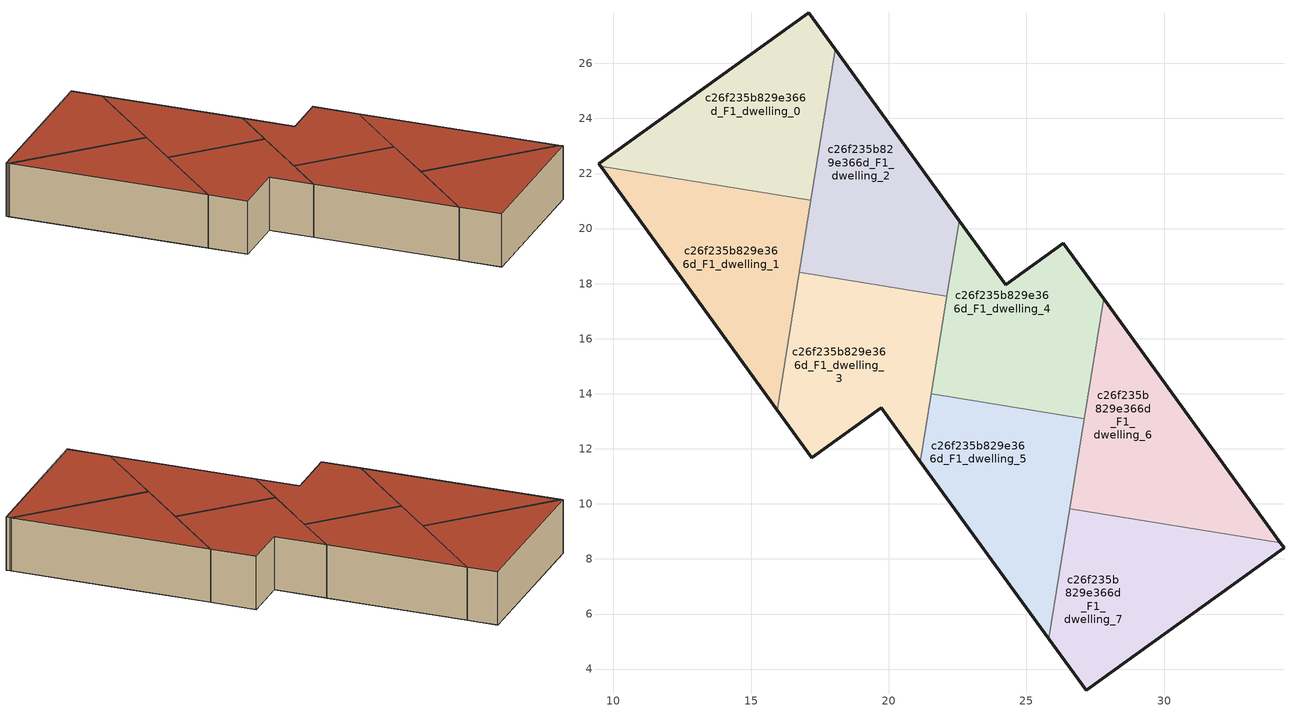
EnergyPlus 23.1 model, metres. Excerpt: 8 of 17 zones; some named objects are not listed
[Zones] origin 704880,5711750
c26f235b829e366d_F1_dwelling_0
 floor to c26f235b829e366d_F0_dwelling_0 (EU_floor_Construction): 16.69,21.16 17.64,27.08 17.08,27.85 9.46,22.36 9.48,22.33 z3
 floor to c26f235b829e366d_F0_dwelling_2 (EU_floor_Construction): 17.17,21.03 18.06,26.51 17.64,27.08 16.68,21.11 z3
 floor to c26f235b829e366d_F0_dwelling_1 (EU_floor_Construction): 16.68,21.11 16.69,21.16 9.48,22.33 9.53,22.26 z3
 wall outside (EU_wall_Construction): 9.53,22.26 9.46,22.36 17.08,27.85 18.06,26.51 z3:6
 wall to c26f235b829e366d_F1_dwelling_1 (EU_wall_Construction): 17.17,21.03 9.53,22.26 z3:6
 wall to c26f235b829e366d_F1_dwelling_2 (EU_wall_Construction): 18.06,26.51 17.17,21.03 z3:6
 roof outside (EU_roof_Construction): 17.08,27.85 18.06,26.51 17.17,21.03 9.53,22.26 9.46,22.36 z6
c26f235b829e366d_F1_dwelling_1
 floor adiabatic (EU_floor_Construction): 15.53,13.98 16.68,21.11 9.53,22.26 z3
 floor to c26f235b829e366d_F0_dwelling_3 (EU_floor_Construction): 15.94,13.41 16.83,18.91 16.34,18.99 15.53,13.98 z3
 floor to c26f235b829e366d_F0_dwelling_2 (EU_floor_Construction): 16.83,18.91 17.17,21.03 16.68,21.11 16.34,18.99 z3
 wall outside (EU_wall_Construction): 15.94,13.41 9.53,22.26 z3:6
 wall to c26f235b829e366d_F1_dwelling_3 (EU_wall_Construction): 16.75,18.41 15.94,13.41 z3:6
 wall to c26f235b829e366d_F1_dwelling_2 (EU_wall_Construction): 17.17,21.03 16.75,18.41 z3:6
 roof outside (EU_roof_Construction): 17.17,21.03 15.94,13.41 9.53,22.26 z6
c26f235b829e366d_F1_dwelling_2
 floor adiabatic (EU_floor_Construction): 20.72,18.28 21.32,22 18.06,26.51 16.83,18.91 z3
 floor to c26f235b829e366d_F0_dwelling_4 (EU_floor_Construction): 22.11,17.54 22.56,20.29 21.32,22 20.63,17.78 z3
 floor to c26f235b829e366d_F0_dwelling_3 (EU_floor_Construction): 20.63,17.78 20.72,18.28 16.83,18.91 16.75,18.41 z3
 wall outside (EU_wall_Construction): 18.06,26.51 22.56,20.29 z3:6
 wall to c26f235b829e366d_F1_dwelling_3 (EU_wall_Construction): 22.11,17.54 16.75,18.41 z3:6
 wall to c26f235b829e366d_F1_dwelling_4 (EU_wall_Construction): 22.56,20.29 22.11,17.54 z3:6
 roof outside (EU_roof_Construction): 18.06,26.51 22.56,20.29 22.11,17.54 16.75,18.41 z6
c26f235b829e366d_F1_dwelling_3
 floor to c26f235b829e366d_F0_dwelling_3 (EU_floor_Construction): 19.9,13.25 20.63,17.78 16.75,18.41 15.94,13.41 17.2,11.67 19.73,13.49 z3
 floor to c26f235b829e366d_F0_dwelling_5 (EU_floor_Construction): 21.14,11.54 21.71,15.02 20.23,15.25 19.9,13.25 z3
 floor to c26f235b829e366d_F0_dwelling_4 (EU_floor_Construction): 21.71,15.02 22.11,17.54 20.63,17.78 20.23,15.25 z3
 wall outside (EU_wall_Construction): 21.14,11.54 19.73,13.49 17.2,11.67 15.94,13.41 z3:6
 wall to c26f235b829e366d_F1_dwelling_5 (EU_wall_Construction): 21.54,14 21.14,11.54 z3:6
 wall to c26f235b829e366d_F1_dwelling_4 (EU_wall_Construction): 22.11,17.54 21.54,14 z3:6
 roof outside (EU_roof_Construction): 22.11,17.54 21.14,11.54 19.73,13.49 17.2,11.67 15.94,13.41 16.75,18.41 z6
c26f235b829e366d_F1_dwelling_4
 floor to c26f235b829e366d_F0_dwelling_4 (EU_floor_Construction): 25.7,14.37 26.49,19.26 26.34,19.47 24.24,17.96 22.56,20.29 21.71,15.02 z3
 floor to c26f235b829e366d_F0_dwelling_6 (EU_floor_Construction): 27.1,13.1 27.8,17.44 26.49,19.26 25.53,13.35 z3
 floor to c26f235b829e366d_F0_dwelling_5 (EU_floor_Construction): 25.53,13.35 25.7,14.37 21.71,15.02 21.54,14 z3
 wall outside (EU_wall_Construction): 22.56,20.29 24.24,17.96 26.34,19.47 27.8,17.45 z3:6
 wall to c26f235b829e366d_F1_dwelling_5 (EU_wall_Construction): 27.1,13.1 21.54,14 z3:6
 wall to c26f235b829e366d_F1_dwelling_6 (EU_wall_Construction): 27.8,17.45 27.1,13.1 z3:6
 roof outside (EU_roof_Construction): 26.34,19.47 27.8,17.45 27.1,13.1 21.54,14 22.56,20.29 24.24,17.96 z6
c26f235b829e366d_F1_dwelling_5
 floor to c26f235b829e366d_F0_dwelling_5 (EU_floor_Construction): 24.49,6.92 25.53,13.35 21.54,14 21.14,11.54 z3
 floor to c26f235b829e366d_F0_dwelling_7 (EU_floor_Construction): 25.81,5.1 26.74,10.84 25.17,11.09 24.49,6.92 z3
 floor to c26f235b829e366d_F0_dwelling_6 (EU_floor_Construction): 26.74,10.84 27.1,13.1 25.53,13.35 25.17,11.09 z3
 wall outside (EU_wall_Construction): 25.81,5.1 21.14,11.54 z3:6
 wall to c26f235b829e366d_F1_dwelling_7 (EU_wall_Construction): 26.57,9.83 25.81,5.1 z3:6
 wall to c26f235b829e366d_F1_dwelling_6 (EU_wall_Construction): 27.1,13.1 26.57,9.83 z3:6
 roof outside (EU_roof_Construction): 27.1,13.1 25.81,5.1 21.14,11.54 21.54,14 z6
c26f235b829e366d_F1_dwelling_6
 floor to c26f235b829e366d_F0_dwelling_6 (EU_floor_Construction): 29.45,10.4 30.08,14.3 27.8,17.44 26.74,10.84 z3
 floor to c26f235b829e366d_F0_dwelling_8 (EU_floor_Construction): 34.22,8.59 30.08,14.3 29.29,9.39 z3
 floor to c26f235b829e366d_F0_dwelling_7 (EU_floor_Construction): 29.29,9.39 29.45,10.4 26.74,10.84 26.57,9.83 z3
 wall outside (EU_wall_Construction): 27.8,17.45 34.22,8.59 z3:6
 wall to c26f235b829e366d_F1_dwelling_7 (EU_wall_Construction): 34.22,8.59 26.57,9.83 z3:6
 roof outside (EU_roof_Construction): 27.8,17.45 34.22,8.59 26.57,9.83 z6
c26f235b829e366d_F1_dwelling_7
 floor to c26f235b829e366d_F0_dwelling_7 (EU_floor_Construction): 28.44,4.14 29.29,9.39 26.57,9.83 25.81,5.1 27.17,3.22 z3
 floor to c26f235b829e366d_F0_dwelling_8 (EU_floor_Construction): 34.36,8.4 34.22,8.59 29.29,9.39 28.44,4.14 z3
 wall outside (EU_wall_Construction): 34.22,8.59 34.36,8.4 27.17,3.22 25.81,5.1 z3:6
 roof outside (EU_roof_Construction): 34.22,8.59 34.36,8.4 27.17,3.22 25.81,5.1 26.57,9.83 z6
[Building]
EU S2 Campaign: North Axis=0; Terrain=City; Solar Distribution=FullExterior
[Site:Location]
London: Latitude=51.5; Longitude=-0.5; Time Zone=0; Elevation=25
[SizingPeriod:WeatherFileDays]
AnnualSizingPeriod: Begin Month=1; Begin Day of Month=1; End Month=12; End Day of Month=31; Day of Week for Start Day=Monday; Use Weather File Daylight Saving Period=No; Use Weather File Rain and Snow Indicators=No
[MATERIAL]
EU_InternalMass_Material: Roughness=MediumRough; Thickness=0.1; Conductivity=1; Density=1800; Specific Heat=900; Thermal Absorptance=0.9; Solar Absorptance=0.7; Visible Absorptance=0.7
[MATERIAL:NOMASS] Roughness=MediumRough; Thermal Absorptance=0.9; Solar Absorptance=0.7; Visible Absorptance=0.7
Name | Thermal Resistance
EU_wall_NoMass | 1.04674
EU_roof_NoMass | 4.32442
EU_floor_NoMass | 2.04616
[CONSTRUCTION]
EU_wall_Construction: EU_wall_NoMass
EU_roof_Construction: EU_roof_NoMass
EU_floor_Construction: EU_floor_NoMass
EU_InternalMass_Construction: EU_InternalMass_Material
[ZONE] Type=1; Multiplier=1; Ceiling Height=autocalculate; Floor Area=autocalculate; Part of Total Floor Area=Yes
Name | Volume
c26f235b829e366d_F1_dwelling_0 | 89.6023
c26f235b829e366d_F1_dwelling_1 | 89.5789
c26f235b829e366d_F1_dwelling_2 | 89.5869
c26f235b829e366d_F1_dwelling_3 | 89.5906
c26f235b829e366d_F1_dwelling_4 | 89.5833
c26f235b829e366d_F1_dwelling_5 | 89.6082
c26f235b829e366d_F1_dwelling_6 | 89.5928
c26f235b829e366d_F1_dwelling_7 | 89.5986
[INTERNALMASS] Construction=EU_InternalMass_Construction
Name | Zone or ZoneList | Surface Area
c26f235b829e366d_F1_dwelling_0_EU_InternalMass | c26f235b829e366d_F1_dwelling_0 | 29.8681
c26f235b829e366d_F1_dwelling_1_EU_InternalMass | c26f235b829e366d_F1_dwelling_1 | 29.865
c26f235b829e366d_F1_dwelling_2_EU_InternalMass | c26f235b829e366d_F1_dwelling_2 | 29.8623
c26f235b829e366d_F1_dwelling_3_EU_InternalMass | c26f235b829e366d_F1_dwelling_3 | 29.8635
c26f235b829e366d_F1_dwelling_4_EU_InternalMass | c26f235b829e366d_F1_dwelling_4 | 29.8604
c26f235b829e366d_F1_dwelling_5_EU_InternalMass | c26f235b829e366d_F1_dwelling_5 | 29.8673
c26f235b829e366d_F1_dwelling_6_EU_InternalMass | c26f235b829e366d_F1_dwelling_6 | 29.8639
c26f235b829e366d_F1_dwelling_7_EU_InternalMass | c26f235b829e366d_F1_dwelling_7 | 29.8643
[OTHEREQUIPMENT] Fuel Type=Electricity; Design Level Calculation Method=Watts/Area; Power per Zone Floor Area=1; Fraction Latent=0; Fraction Radiant=0; Fraction Lost=0; Carbon Dioxide Generation Rate=0; EndUse Subcategory=EU_Step8_InternalGains
Name | Zone or ZoneList or Space or SpaceList | Schedule
EU_Step8_InternalGain_c26f235b829e366d_F1_dwelling_0_f000 | c26f235b829e366d_F1_dwelling_0 | EU_Step8_GainSchedule_c26f235b829e366d_F1_dwelling_0_f000
EU_Step8_InternalGain_c26f235b829e366d_F1_dwelling_1_f000 | c26f235b829e366d_F1_dwelling_1 | EU_Step8_GainSchedule_c26f235b829e366d_F1_dwelling_1_f000
EU_Step8_InternalGain_c26f235b829e366d_F1_dwelling_2_f000 | c26f235b829e366d_F1_dwelling_2 | EU_Step8_GainSchedule_c26f235b829e366d_F1_dwelling_2_f000
EU_Step8_InternalGain_c26f235b829e366d_F1_dwelling_3_f000 | c26f235b829e366d_F1_dwelling_3 | EU_Step8_GainSchedule_c26f235b829e366d_F1_dwelling_3_f000
EU_Step8_InternalGain_c26f235b829e366d_F1_dwelling_4_f000 | c26f235b829e366d_F1_dwelling_4 | EU_Step8_GainSchedule_c26f235b829e366d_F1_dwelling_4_f000
EU_Step8_InternalGain_c26f235b829e366d_F1_dwelling_5_f000 | c26f235b829e366d_F1_dwelling_5 | EU_Step8_GainSchedule_c26f235b829e366d_F1_dwelling_5_f000
EU_Step8_InternalGain_c26f235b829e366d_F1_dwelling_6_f000 | c26f235b829e366d_F1_dwelling_6 | EU_Step8_GainSchedule_c26f235b829e366d_F1_dwelling_6_f000
EU_Step8_InternalGain_c26f235b829e366d_F1_dwelling_7_f000 | c26f235b829e366d_F1_dwelling_7 | EU_Step8_GainSchedule_c26f235b829e366d_F1_dwelling_7_f000
[ZONEVENTILATION:DESIGNFLOWRATE] Schedule=EU_AlwaysOn; Design Flow Rate Calculation Method=AirChanges/Hour; Air Changes per Hour=0.488719; Ventilation Type=Natural; Fan Pressure Rise=0; Fan Total Efficiency=1; Constant Term Coefficient=1; Temperature Term Coefficient=0; Velocity Term Coefficient=0; Velocity Squared Term Coefficient=0; Minimum Indoor Temperature=-100; Maximum Indoor Temperature=100; Delta Temperature=-100; Minimum Outdoor Temperature=-100; Maximum Outdoor Temperature=100; Maximum Wind Speed=40
Name | Zone or ZoneList or Space or SpaceList
EU_ConstantAir_c26f235b829e366d_F1_dwelling_0 | c26f235b829e366d_F1_dwelling_0
EU_ConstantAir_c26f235b829e366d_F1_dwelling_1 | c26f235b829e366d_F1_dwelling_1
EU_ConstantAir_c26f235b829e366d_F1_dwelling_2 | c26f235b829e366d_F1_dwelling_2
EU_ConstantAir_c26f235b829e366d_F1_dwelling_3 | c26f235b829e366d_F1_dwelling_3
EU_ConstantAir_c26f235b829e366d_F1_dwelling_4 | c26f235b829e366d_F1_dwelling_4
EU_ConstantAir_c26f235b829e366d_F1_dwelling_5 | c26f235b829e366d_F1_dwelling_5
EU_ConstantAir_c26f235b829e366d_F1_dwelling_6 | c26f235b829e366d_F1_dwelling_6
EU_ConstantAir_c26f235b829e366d_F1_dwelling_7 | c26f235b829e366d_F1_dwelling_7
[HVACTEMPLATE:ZONE:IDEALLOADSAIRSYSTEM] System Availability Schedule=EU_AlwaysOn; Maximum Heating Supply Air Temperature=50; Minimum Cooling Supply Air Temperature=13; Maximum Heating Supply Air Humidity Ratio=0.0156; Minimum Cooling Supply Air Humidity Ratio=0.0077; Heating Limit=NoLimit; Cooling Limit=NoLimit; Heating Availability Schedule=EU_AlwaysOn; Cooling Availability Schedule=EU_CoolingOff; Dehumidification Control Type=ConstantSensibleHeatRatio; Cooling Sensible Heat Ratio=0.7; Dehumidification Setpoint=60; Humidification Control Type=None; Humidification Setpoint=30; Outdoor Air Method=None; Outdoor Air Flow Rate per Person=0.00944; Outdoor Air Flow Rate per Zone Floor Area=0; Outdoor Air Flow Rate per Zone=0; Demand Controlled Ventilation Type=None; Outdoor Air Economizer Type=NoEconomizer; Heat Recovery Type=None; Sensible Heat Recovery Effectiveness=0.7; Latent Heat Recovery Effectiveness=0.65
Name | Template Thermostat
c26f235b829e366d_F1_dwelling_0 | EU_HeatOnly_c26f235b829e366d_F1_dwelling_0
c26f235b829e366d_F1_dwelling_1 | EU_HeatOnly_c26f235b829e366d_F1_dwelling_1
c26f235b829e366d_F1_dwelling_2 | EU_HeatOnly_c26f235b829e366d_F1_dwelling_2
c26f235b829e366d_F1_dwelling_3 | EU_HeatOnly_c26f235b829e366d_F1_dwelling_3
c26f235b829e366d_F1_dwelling_4 | EU_HeatOnly_c26f235b829e366d_F1_dwelling_4
c26f235b829e366d_F1_dwelling_5 | EU_HeatOnly_c26f235b829e366d_F1_dwelling_5
c26f235b829e366d_F1_dwelling_6 | EU_HeatOnly_c26f235b829e366d_F1_dwelling_6
c26f235b829e366d_F1_dwelling_7 | EU_HeatOnly_c26f235b829e366d_F1_dwelling_7
[SIZING:ZONE] Zone Cooling Design Supply Air Temperature Input Method=SupplyAirTemperature; Zone Cooling Design Supply Air Temperature=13; Zone Heating Design Supply Air Temperature Input Method=SupplyAirTemperature; Zone Heating Design Supply Air Temperature=50; Zone Cooling Design Supply Air Humidity Ratio=0.008; Zone Heating Design Supply Air Humidity Ratio=0.008; Cooling Design Air Flow Method=DesignDay; Cooling Design Air Flow Rate=0; Cooling Minimum Air Flow per Zone Floor Area=0.000762; Cooling Minimum Air Flow=0; Cooling Minimum Air Flow Fraction=0.2; Heating Design Air Flow Method=DesignDay; Heating Design Air Flow Rate=0; Heating Maximum Air Flow per Zone Floor Area=0.002032; Heating Maximum Air Flow=0.141576; Heating Maximum Air Flow Fraction=0.3; Account for Dedicated Outdoor Air System=No; Dedicated Outdoor Air System Control Strategy=NeutralSupplyAir; Dedicated Outdoor Air Low Setpoint Temperature for Design=autosize; Dedicated Outdoor Air High Setpoint Temperature for Design=autosize; Zone Load Sizing Method=Sensible Load Only No Latent Load; Zone Latent Cooling Design Supply Air Humidity Ratio Input Method=HumidityRatioDifference; Zone Cooling Design Supply Air Humidity Ratio Difference=0.005; Zone Latent Heating Design Supply Air Humidity Ratio Input Method=HumidityRatioDifference; Zone Humidification Design Supply Air Humidity Ratio Difference=0.005
c26f235b829e366d_F1_dwelling_0; c26f235b829e366d_F1_dwelling_1; c26f235b829e366d_F1_dwelling_2; c26f235b829e366d_F1_dwelling_3; c26f235b829e366d_F1_dwelling_4; c26f235b829e366d_F1_dwelling_5; c26f235b829e366d_F1_dwelling_6; c26f235b829e366d_F1_dwelling_7
[SCHEDULE:CONSTANT]
Name | Hourly Value
EU_AlwaysOn | 1
EU_CoolingOff | 0
[SCHEDULE:FILE] Column Number=1; Rows to Skip at Top=0; Number of Hours of Data=8760; Column Separator=Comma; Interpolate to Timestep=No; Minutes per Item=60; Adjust Schedule for Daylight Savings=Yes
Name | File
EU_Step8_GainSchedule_c26f235b829e366d_F1_dwelling_0_f000 | ../../schedules/c26f235b829e366d/c26f235b829e366d_F1_dwelling_0_f000_gain.csv
EU_Step8_GainSchedule_c26f235b829e366d_F1_dwelling_1_f000 | ../../schedules/c26f235b829e366d/c26f235b829e366d_F1_dwelling_1_f000_gain.csv
EU_Step8_GainSchedule_c26f235b829e366d_F1_dwelling_2_f000 | ../../schedules/c26f235b829e366d/c26f235b829e366d_F1_dwelling_2_f000_gain.csv
EU_Step8_GainSchedule_c26f235b829e366d_F1_dwelling_3_f000 | ../../schedules/c26f235b829e366d/c26f235b829e366d_F1_dwelling_3_f000_gain.csv
EU_Step8_GainSchedule_c26f235b829e366d_F1_dwelling_4_f000 | ../../schedules/c26f235b829e366d/c26f235b829e366d_F1_dwelling_4_f000_gain.csv
EU_Step8_GainSchedule_c26f235b829e366d_F1_dwelling_5_f000 | ../../schedules/c26f235b829e366d/c26f235b829e366d_F1_dwelling_5_f000_gain.csv
EU_Step8_GainSchedule_c26f235b829e366d_F1_dwelling_6_f000 | ../../schedules/c26f235b829e366d/c26f235b829e366d_F1_dwelling_6_f000_gain.csv
EU_Step8_GainSchedule_c26f235b829e366d_F1_dwelling_7_f000 | ../../schedules/c26f235b829e366d/c26f235b829e366d_F1_dwelling_7_f000_gain.csv
